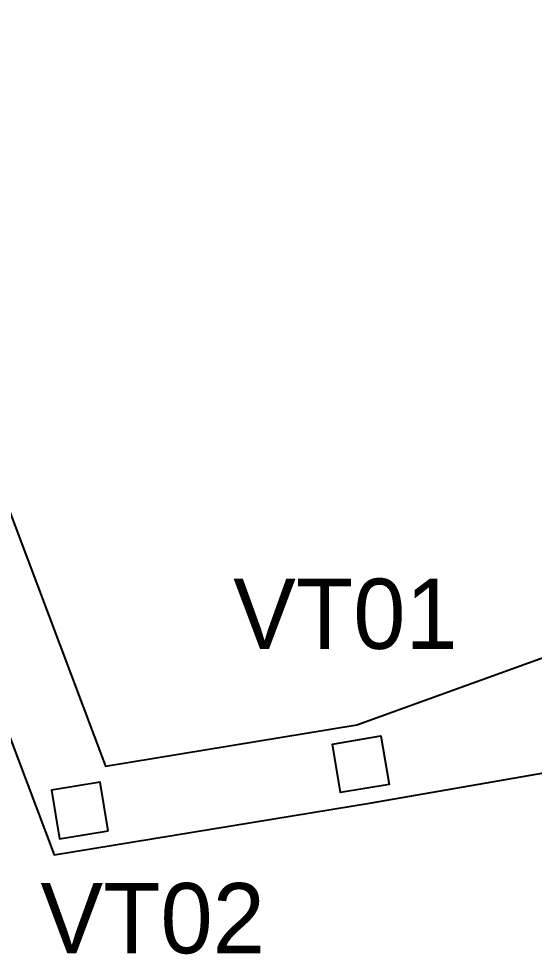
# Model space of a CAD drawing. Header units: inches. Extents: x 543393 to 2689207, y 1841861 to 9121372.
# Drawn here: x 547262.6 to 547409.4, y 1841868.8 to 1842135.2 of the extents above; entities that cross this region are included whole.
import ezdxf
from ezdxf.enums import TextEntityAlignment as Align

# ---------------------------------------------------------------- set-up
doc = ezdxf.new("R2010")
doc.units = ezdxf.units.IN
doc.header["$MEASUREMENT"] = 0
doc.layers.add('A-Wall', color=3, linetype='Continuous', lineweight=30)
doc.layers.add('NET', color=2, linetype='Continuous')
doc.styles.add('VHCOUR', font='', dxfattribs={"height": 1.5})
doc.styles.get('VHCOUR').set_extended_font_data('.VnCourier NewH')

# ---------------------------------------------------------------- blocks, each defined once
blk = doc.blocks.new('NVP')
at = {"layer": 'A-Wall'}
for p, q in [((213893.5, 4774.4), (212393.5, 4774.4)), ((213893.5, 4574.4), (212393.5, 4574.4))]:
    blk.add_line(p, q, dxfattribs=at)

msp = doc.modelspace()

# ---------------------------------------------------------------- linework, layer by layer
at = {"color": 1}
for points in [[(545633.62, 1842956.9), (546019.49, 1842750.33), (546741.26, 1842508.19), (546912.3, 1842380.68), (547193.75, 1842170.87), (547287.36, 1841922.4), (547358.88, 1841934.17), (547414.58, 1841954.25)], [(545616.63, 1842940.36), (546010.5, 1842729.51), (546730.64, 1842487.91), (546898.79, 1842362.57), (547174.93, 1842156.71), (547272.74, 1841897.08), (547363.11, 1841911.96), (547433.96, 1841924.25)]]:
    msp.add_lwpolyline(points, dxfattribs=at)
at = {"color": 7}
msp.add_lwpolyline([(547351.97, 1841928.66), (547365.77, 1841930.96), (547368.07, 1841917.16), (547354.27, 1841914.86), (547351.97, 1841928.66)], dxfattribs=at)
msp.add_lwpolyline([(547288.09, 1841903.97), (547285.82, 1841917.78), (547272.01, 1841915.51), (547274.28, 1841901.7)], close=True, dxfattribs=at)

# ---------------------------------------------------------------- block references
at = {"layer": 'A-Wall', "xscale": 0.001, "yscale": 0.001, "zscale": 0.001, "rotation": 107.0123114188912}
msp.add_blockref('NVP', (547571.49, 1841802.52), dxfattribs=at)

# ---------------------------------------------------------------- texts
at = {"layer": 'NET', "color": 3, "style": 'VHCOUR'}
for s, p in [('VT01', (547323.71, 1841965.76)), ('VT02', (547268.82, 1841879.07))]:
    msp.add_text(s, height=20, dxfattribs=at).set_placement(p, align=Align.MIDDLE_LEFT)

doc.saveas('drawing.dxf')
